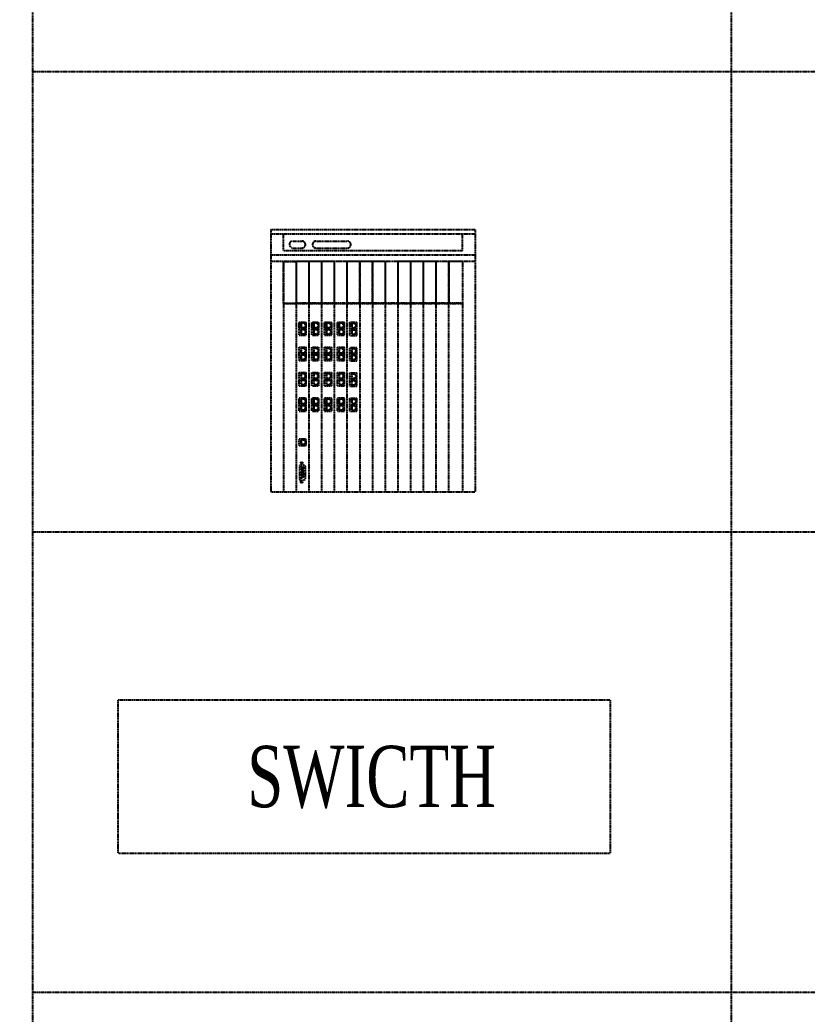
# Model space of a CAD drawing. Extents: x -5343388 to 7033982, y -486386 to 188356.
# Drawn here: x 551201 to 556330, y -271165 to -264685 of the extents above; entities that cross this region are included whole.
import ezdxf

# ---------------------------------------------------------------- set-up
doc = ezdxf.new("R2010")
doc.units = 0
doc.header["$MEASUREMENT"] = 0
doc.linetypes.add('DASHED2', pattern=[0.375, 0.25, -0.125])
doc.styles.add('NKB1', font='vntimeh.shx', dxfattribs={"width": 0.7, "height": 400})

msp = doc.modelspace()

# ---------------------------------------------------------------- linework, layer by layer
at = {"linetype": 'DASHED2'}
for p, q in [((551282.49107, -251886.87961), (551282.49107, -280021.61669)), ((555834.34161, -251886.87961), (555834.34161, -280021.61669)), ((551282.49107, -254886.87961), (551282.49107, -280021.61669)), ((555834.34161, -254886.87961), (555834.34161, -280021.61669)), ((551282.49107, -265021.61669), (574537.07658, -265021.61669)), ((551282.49107, -265021.61669), (574537.07658, -265021.61669)), ((552835.36814, -266050.96703), (554168.04864, -266050.96703)), ((552835.36814, -266050.96703), (552835.36814, -267761.65422)), ((554168.04864, -266050.96703), (554168.04864, -267761.65422)), ((552835.36814, -266078.55876), (554168.04864, -266078.55876)), ((552918.14332, -266188.92568), (552918.14332, -266078.55876)), ((552978.91755, -266127.00242), (553039.14839, -266127.00242)), ((553129.3441, -266127.00242), (553334.88494, -266127.00242)), ((554085.27345, -266188.92568), (554085.27345, -266078.55876)), ((552918.14332, -266188.92568), (554085.27345, -266188.92568)), ((552956.84417, -266149.07581), (552956.84417, -266149.88947)), ((552978.91755, -266171.96286), (553039.14839, -266171.96286)), ((553061.22178, -266149.07581), (553061.22178, -266149.88947)), ((553107.27072, -266149.07581), (553107.27072, -266149.88947)), ((553129.3441, -266171.96286), (553334.88494, -266171.96286)), ((553356.95832, -266149.07581), (553356.95832, -266149.88947)), ((552835.36814, -266216.5174), (554168.04864, -266216.5174)), ((552835.36814, -266257.905), (554168.04864, -266257.905)), ((552918.14332, -266257.905), (552918.14332, -267761.65422)), ((553000.91851, -266257.905), (553000.91851, -267761.65422)), ((553083.6937, -266257.905), (553083.6937, -267761.65422)), ((553166.46888, -266257.905), (553166.46888, -267761.65422)), ((553249.24407, -266257.905), (553249.24407, -267761.65422)), ((553332.01925, -266257.905), (553332.01925, -267761.65422)), ((553414.79444, -266257.905), (553414.79444, -267761.65422)), ((553497.56963, -266257.905), (553497.56963, -267761.65422)), ((553580.34481, -266257.905), (553580.34481, -267761.65422)), ((553663.12, -266257.905), (553663.12, -267761.65422)), ((553745.89519, -266257.905), (553745.89519, -267761.65422)), ((553828.67037, -266257.905), (553828.67037, -267761.65422)), ((553911.44556, -266257.905), (553911.44556, -267761.65422)), ((553994.22075, -266257.905), (553994.22075, -267761.65422)), ((554085.27345, -266257.905), (554085.27345, -267761.65422)), ((552918.14332, -266533.82229), (554085.27345, -266533.82229)), ((553021.04651, -266654.25451), (553066.8767, -266654.25451)), ((553021.04651, -266739.8042), (553021.04651, -266654.25451)), ((553021.04651, -266697.02936), (553066.8767, -266697.02936)), ((553033.30758, -266660.50131), (553054.75598, -266660.50131)), ((553033.30758, -266691.8947), (553033.30758, -266660.50131)), ((553054.75598, -266691.8947), (553033.30758, -266691.8947)), ((553033.30758, -266702.83159), (553054.75598, -266702.83159)), ((553033.30758, -266734.22498), (553033.30758, -266702.83159)), ((553054.75598, -266660.50131), (553054.75598, -266666.10831)), ((553059.05323, -266666.10831), (553054.75598, -266666.10831)), ((553059.05323, -266686.2877), (553054.75598, -266686.2877)), ((553054.75598, -266686.2877), (553054.75598, -266691.8947)), ((553054.75598, -266702.83159), (553054.75598, -266708.43859)), ((553059.05323, -266708.43859), (553054.75598, -266708.43859)), ((553059.05323, -266666.10831), (553059.05323, -266670.46835)), ((553059.05323, -266671.90055), (553059.05323, -266666.10831)), ((553062.89889, -266671.90055), (553059.05323, -266671.90055)), ((553059.05323, -266680.49546), (553059.05323, -266686.2877)), ((553062.89889, -266680.49546), (553059.05323, -266680.49546)), ((553059.05323, -266714.23083), (553059.05323, -266708.43859)), ((553059.05323, -266708.43859), (553059.05323, -266712.79863)), ((553062.89889, -266714.23083), (553059.05323, -266714.23083)), ((553062.89889, -266671.90055), (553062.89889, -266680.49546)), ((553062.89889, -266714.23083), (553062.89889, -266722.82574)), ((553066.8767, -266739.8042), (553066.8767, -266654.25451)), ((553103.82169, -266654.25451), (553149.65189, -266654.25451)), ((553103.82169, -266739.8042), (553103.82169, -266654.25451)), ((553103.82169, -266697.02936), (553149.65189, -266697.02936)), ((553116.08276, -266660.50131), (553137.53117, -266660.50131)), ((553116.08276, -266691.8947), (553116.08276, -266660.50131)), ((553137.53117, -266691.8947), (553116.08276, -266691.8947)), ((553116.08276, -266702.83159), (553137.53117, -266702.83159)), ((553116.08276, -266734.22498), (553116.08276, -266702.83159)), ((553137.53117, -266660.50131), (553137.53117, -266666.10831)), ((553141.82841, -266666.10831), (553137.53117, -266666.10831)), ((553137.53117, -266686.2877), (553137.53117, -266691.8947)), ((553141.82841, -266686.2877), (553137.53117, -266686.2877)), ((553137.53117, -266702.83159), (553137.53117, -266708.43859)), ((553141.82841, -266708.43859), (553137.53117, -266708.43859)), ((553141.82841, -266671.90055), (553141.82841, -266666.10831)), ((553141.82841, -266666.10831), (553141.82841, -266670.46835)), ((553145.67408, -266671.90055), (553141.82841, -266671.90055)), ((553145.67408, -266680.49546), (553141.82841, -266680.49546)), ((553141.82841, -266680.49546), (553141.82841, -266686.2877)), ((553141.82841, -266708.43859), (553141.82841, -266712.79863)), ((553141.82841, -266714.23083), (553141.82841, -266708.43859)), ((553145.67408, -266714.23083), (553141.82841, -266714.23083)), ((553145.67408, -266671.90055), (553145.67408, -266680.49546)), ((553145.67408, -266714.23083), (553145.67408, -266722.82574)), ((553149.65189, -266739.8042), (553149.65189, -266654.25451)), ((553186.59688, -266654.25451), (553232.42708, -266654.25451)), ((553186.59688, -266739.8042), (553186.59688, -266654.25451)), ((553186.59688, -266697.02936), (553232.42708, -266697.02936)), ((553198.85795, -266660.50131), (553220.30636, -266660.50131)), ((553198.85795, -266691.8947), (553198.85795, -266660.50131)), ((553220.30636, -266691.8947), (553198.85795, -266691.8947)), ((553198.85795, -266702.83159), (553220.30636, -266702.83159)), ((553198.85795, -266734.22498), (553198.85795, -266702.83159)), ((553220.30636, -266660.50131), (553220.30636, -266666.10831)), ((553224.6036, -266666.10831), (553220.30636, -266666.10831)), ((553220.30636, -266686.2877), (553220.30636, -266691.8947)), ((553224.6036, -266686.2877), (553220.30636, -266686.2877)), ((553220.30636, -266702.83159), (553220.30636, -266708.43859)), ((553224.6036, -266708.43859), (553220.30636, -266708.43859)), ((553224.6036, -266671.90055), (553224.6036, -266666.10831)), ((553224.6036, -266666.10831), (553224.6036, -266670.46835)), ((553228.44926, -266671.90055), (553224.6036, -266671.90055)), ((553228.44926, -266680.49546), (553224.6036, -266680.49546)), ((553224.6036, -266680.49546), (553224.6036, -266686.2877)), ((553224.6036, -266708.43859), (553224.6036, -266712.79863)), ((553224.6036, -266714.23083), (553224.6036, -266708.43859)), ((553228.44926, -266714.23083), (553224.6036, -266714.23083)), ((553228.44926, -266671.90055), (553228.44926, -266680.49546)), ((553228.44926, -266714.23083), (553228.44926, -266722.82574)), ((553232.42708, -266739.8042), (553232.42708, -266654.25451)), ((553269.37207, -266654.25451), (553315.20226, -266654.25451)), ((553269.37207, -266739.8042), (553269.37207, -266654.25451)), ((553269.37207, -266697.02936), (553315.20226, -266697.02936)), ((553281.63314, -266660.50131), (553303.08154, -266660.50131)), ((553281.63314, -266691.8947), (553281.63314, -266660.50131)), ((553303.08154, -266691.8947), (553281.63314, -266691.8947)), ((553281.63314, -266702.83159), (553303.08154, -266702.83159)), ((553281.63314, -266734.22498), (553281.63314, -266702.83159)), ((553303.08154, -266660.50131), (553303.08154, -266666.10831)), ((553307.37878, -266666.10831), (553303.08154, -266666.10831)), ((553303.08154, -266686.2877), (553303.08154, -266691.8947)), ((553307.37878, -266686.2877), (553303.08154, -266686.2877)), ((553303.08154, -266702.83159), (553303.08154, -266708.43859)), ((553307.37878, -266708.43859), (553303.08154, -266708.43859)), ((553307.37878, -266671.90055), (553307.37878, -266666.10831)), ((553307.37878, -266666.10831), (553307.37878, -266670.46835)), ((553311.22445, -266671.90055), (553307.37878, -266671.90055)), ((553311.22445, -266680.49546), (553307.37878, -266680.49546)), ((553307.37878, -266680.49546), (553307.37878, -266686.2877)), ((553307.37878, -266708.43859), (553307.37878, -266712.79863)), ((553307.37878, -266714.23083), (553307.37878, -266708.43859)), ((553311.22445, -266714.23083), (553307.37878, -266714.23083)), ((553311.22445, -266671.90055), (553311.22445, -266680.49546)), ((553311.22445, -266714.23083), (553311.22445, -266722.82574)), ((553315.20226, -266739.8042), (553315.20226, -266654.25451)), ((553350.49175, -266655.91001), (553396.32194, -266655.91001)), ((553350.49175, -266741.45971), (553350.49175, -266655.91001)), ((553350.49175, -266698.68486), (553396.32194, -266698.68486)), ((553362.75282, -266662.15681), (553384.20123, -266662.15681)), ((553362.75282, -266693.55021), (553362.75282, -266662.15681)), ((553384.20123, -266693.55021), (553362.75282, -266693.55021)), ((553362.75282, -266704.48709), (553384.20123, -266704.48709)), ((553362.75282, -266735.88049), (553362.75282, -266704.48709)), ((553384.20123, -266662.15681), (553384.20123, -266667.76382)), ((553388.49847, -266667.76382), (553384.20123, -266667.76382)), ((553388.49847, -266687.9432), (553384.20123, -266687.9432)), ((553384.20123, -266687.9432), (553384.20123, -266693.55021)), ((553384.20123, -266704.48709), (553384.20123, -266710.09409)), ((553388.49847, -266710.09409), (553384.20123, -266710.09409)), ((553388.49847, -266667.76382), (553388.49847, -266672.12386)), ((553388.49847, -266673.55605), (553388.49847, -266667.76382)), ((553392.34413, -266673.55605), (553388.49847, -266673.55605)), ((553388.49847, -266682.15097), (553388.49847, -266687.9432)), ((553392.34413, -266682.15097), (553388.49847, -266682.15097)), ((553388.49847, -266715.88633), (553388.49847, -266710.09409)), ((553388.49847, -266710.09409), (553388.49847, -266714.45413)), ((553392.34413, -266673.55605), (553392.34413, -266682.15097)), ((553396.32194, -266741.45971), (553396.32194, -266655.91001)), ((553021.04651, -266739.8042), (553066.8767, -266739.8042)), ((553054.75598, -266734.22498), (553033.30758, -266734.22498)), ((553059.05323, -266728.61798), (553054.75598, -266728.61798)), ((553054.75598, -266728.61798), (553054.75598, -266734.22498)), ((553059.05323, -266722.82574), (553059.05323, -266728.61798)), ((553062.89889, -266722.82574), (553059.05323, -266722.82574)), ((553103.82169, -266739.8042), (553149.65189, -266739.8042)), ((553137.53117, -266734.22498), (553116.08276, -266734.22498)), ((553137.53117, -266728.61798), (553137.53117, -266734.22498)), ((553141.82841, -266728.61798), (553137.53117, -266728.61798)), ((553145.67408, -266722.82574), (553141.82841, -266722.82574)), ((553141.82841, -266722.82574), (553141.82841, -266728.61798)), ((553186.59688, -266739.8042), (553232.42708, -266739.8042)), ((553220.30636, -266734.22498), (553198.85795, -266734.22498)), ((553220.30636, -266728.61798), (553220.30636, -266734.22498)), ((553224.6036, -266728.61798), (553220.30636, -266728.61798)), ((553228.44926, -266722.82574), (553224.6036, -266722.82574)), ((553224.6036, -266722.82574), (553224.6036, -266728.61798)), ((553269.37207, -266739.8042), (553315.20226, -266739.8042)), ((553303.08154, -266734.22498), (553281.63314, -266734.22498)), ((553303.08154, -266728.61798), (553303.08154, -266734.22498)), ((553307.37878, -266728.61798), (553303.08154, -266728.61798)), ((553311.22445, -266722.82574), (553307.37878, -266722.82574)), ((553307.37878, -266722.82574), (553307.37878, -266728.61798)), ((553350.49175, -266741.45971), (553396.32194, -266741.45971)), ((553384.20123, -266735.88049), (553362.75282, -266735.88049)), ((553384.20123, -266730.27348), (553384.20123, -266735.88049)), ((553388.49847, -266730.27348), (553384.20123, -266730.27348)), ((553392.34413, -266715.88633), (553388.49847, -266715.88633)), ((553388.49847, -266724.48125), (553388.49847, -266730.27348)), ((553392.34413, -266724.48125), (553388.49847, -266724.48125)), ((553392.34413, -266715.88633), (553392.34413, -266724.48125)), ((553021.04651, -266819.11708), (553066.8767, -266819.11708)), ((553021.04651, -266904.66678), (553021.04651, -266819.11708)), ((553033.30758, -266825.36388), (553054.75598, -266825.36388)), ((553033.30758, -266856.75728), (553033.30758, -266825.36388)), ((553054.75598, -266825.36388), (553054.75598, -266830.97089)), ((553059.05323, -266830.97089), (553054.75598, -266830.97089)), ((553059.05323, -266836.76312), (553059.05323, -266830.97089)), ((553059.05323, -266830.97089), (553059.05323, -266835.33093)), ((553062.89889, -266836.76312), (553059.05323, -266836.76312)), ((553062.89889, -266836.76312), (553062.89889, -266845.35804)), ((553066.8767, -266904.66678), (553066.8767, -266819.11708)), ((553103.82169, -266819.11708), (553149.65189, -266819.11708)), ((553103.82169, -266904.66678), (553103.82169, -266819.11708)), ((553116.08276, -266825.36388), (553137.53117, -266825.36388)), ((553116.08276, -266856.75728), (553116.08276, -266825.36388)), ((553137.53117, -266825.36388), (553137.53117, -266830.97089)), ((553141.82841, -266830.97089), (553137.53117, -266830.97089)), ((553141.82841, -266836.76312), (553141.82841, -266830.97089)), ((553141.82841, -266830.97089), (553141.82841, -266835.33093)), ((553145.67408, -266836.76312), (553141.82841, -266836.76312)), ((553145.67408, -266836.76312), (553145.67408, -266845.35804)), ((553149.65189, -266904.66678), (553149.65189, -266819.11708)), ((553186.59688, -266819.11708), (553232.42708, -266819.11708)), ((553186.59688, -266904.66678), (553186.59688, -266819.11708)), ((553198.85795, -266825.36388), (553220.30636, -266825.36388)), ((553198.85795, -266856.75728), (553198.85795, -266825.36388)), ((553220.30636, -266825.36388), (553220.30636, -266830.97089)), ((553224.6036, -266830.97089), (553220.30636, -266830.97089)), ((553224.6036, -266836.76312), (553224.6036, -266830.97089)), ((553224.6036, -266830.97089), (553224.6036, -266835.33093)), ((553228.44926, -266836.76312), (553224.6036, -266836.76312)), ((553228.44926, -266836.76312), (553228.44926, -266845.35804)), ((553232.42708, -266904.66678), (553232.42708, -266819.11708)), ((553269.37207, -266819.11708), (553315.20226, -266819.11708)), ((553269.37207, -266904.66678), (553269.37207, -266819.11708)), ((553281.63314, -266825.36388), (553303.08154, -266825.36388)), ((553281.63314, -266856.75728), (553281.63314, -266825.36388)), ((553303.08154, -266825.36388), (553303.08154, -266830.97089)), ((553307.37878, -266830.97089), (553303.08154, -266830.97089)), ((553307.37878, -266836.76312), (553307.37878, -266830.97089)), ((553307.37878, -266830.97089), (553307.37878, -266835.33093)), ((553311.22445, -266836.76312), (553307.37878, -266836.76312)), ((553311.22445, -266836.76312), (553311.22445, -266845.35804)), ((553315.20226, -266904.66678), (553315.20226, -266819.11708)), ((553350.49175, -266820.77259), (553396.32194, -266820.77259)), ((553350.49175, -266906.32228), (553350.49175, -266820.77259)), ((553362.75282, -266827.01939), (553384.20123, -266827.01939)), ((553362.75282, -266858.41278), (553362.75282, -266827.01939)), ((553384.20123, -266827.01939), (553384.20123, -266832.62639)), ((553388.49847, -266832.62639), (553384.20123, -266832.62639)), ((553388.49847, -266832.62639), (553388.49847, -266836.98643)), ((553388.49847, -266838.41863), (553388.49847, -266832.62639)), ((553392.34413, -266838.41863), (553388.49847, -266838.41863)), ((553392.34413, -266838.41863), (553392.34413, -266847.01354)), ((553396.32194, -266906.32228), (553396.32194, -266820.77259)), ((553021.04651, -266861.89193), (553066.8767, -266861.89193)), ((553021.04651, -266904.66678), (553066.8767, -266904.66678)), ((553054.75598, -266856.75728), (553033.30758, -266856.75728)), ((553033.30758, -266867.69416), (553054.75598, -266867.69416)), ((553033.30758, -266899.08756), (553033.30758, -266867.69416)), ((553054.75598, -266899.08756), (553033.30758, -266899.08756)), ((553054.75598, -266851.15027), (553054.75598, -266856.75728)), ((553059.05323, -266851.15027), (553054.75598, -266851.15027)), ((553054.75598, -266867.69416), (553054.75598, -266873.30116)), ((553059.05323, -266873.30116), (553054.75598, -266873.30116)), ((553054.75598, -266893.48055), (553054.75598, -266899.08756)), ((553059.05323, -266893.48055), (553054.75598, -266893.48055)), ((553062.89889, -266845.35804), (553059.05323, -266845.35804)), ((553059.05323, -266845.35804), (553059.05323, -266851.15027)), ((553059.05323, -266873.30116), (553059.05323, -266877.6612)), ((553059.05323, -266879.0934), (553059.05323, -266873.30116)), ((553062.89889, -266879.0934), (553059.05323, -266879.0934)), ((553062.89889, -266887.68832), (553059.05323, -266887.68832)), ((553059.05323, -266887.68832), (553059.05323, -266893.48055)), ((553062.89889, -266879.0934), (553062.89889, -266887.68832)), ((553103.82169, -266861.89193), (553149.65189, -266861.89193)), ((553103.82169, -266904.66678), (553149.65189, -266904.66678)), ((553137.53117, -266856.75728), (553116.08276, -266856.75728)), ((553116.08276, -266867.69416), (553137.53117, -266867.69416)), ((553116.08276, -266899.08756), (553116.08276, -266867.69416)), ((553137.53117, -266899.08756), (553116.08276, -266899.08756)), ((553137.53117, -266851.15027), (553137.53117, -266856.75728)), ((553141.82841, -266851.15027), (553137.53117, -266851.15027)), ((553137.53117, -266867.69416), (553137.53117, -266873.30116)), ((553141.82841, -266873.30116), (553137.53117, -266873.30116)), ((553137.53117, -266893.48055), (553137.53117, -266899.08756)), ((553141.82841, -266893.48055), (553137.53117, -266893.48055)), ((553145.67408, -266845.35804), (553141.82841, -266845.35804)), ((553141.82841, -266845.35804), (553141.82841, -266851.15027)), ((553141.82841, -266873.30116), (553141.82841, -266877.6612)), ((553141.82841, -266879.0934), (553141.82841, -266873.30116)), ((553145.67408, -266879.0934), (553141.82841, -266879.0934)), ((553145.67408, -266887.68832), (553141.82841, -266887.68832)), ((553141.82841, -266887.68832), (553141.82841, -266893.48055)), ((553145.67408, -266879.0934), (553145.67408, -266887.68832)), ((553186.59688, -266861.89193), (553232.42708, -266861.89193)), ((553186.59688, -266904.66678), (553232.42708, -266904.66678)), ((553220.30636, -266856.75728), (553198.85795, -266856.75728)), ((553198.85795, -266867.69416), (553220.30636, -266867.69416)), ((553198.85795, -266899.08756), (553198.85795, -266867.69416)), ((553220.30636, -266899.08756), (553198.85795, -266899.08756)), ((553220.30636, -266851.15027), (553220.30636, -266856.75728)), ((553224.6036, -266851.15027), (553220.30636, -266851.15027)), ((553220.30636, -266867.69416), (553220.30636, -266873.30116)), ((553224.6036, -266873.30116), (553220.30636, -266873.30116)), ((553220.30636, -266893.48055), (553220.30636, -266899.08756)), ((553224.6036, -266893.48055), (553220.30636, -266893.48055)), ((553228.44926, -266845.35804), (553224.6036, -266845.35804)), ((553224.6036, -266845.35804), (553224.6036, -266851.15027)), ((553224.6036, -266873.30116), (553224.6036, -266877.6612)), ((553224.6036, -266879.0934), (553224.6036, -266873.30116)), ((553228.44926, -266879.0934), (553224.6036, -266879.0934)), ((553228.44926, -266887.68832), (553224.6036, -266887.68832)), ((553224.6036, -266887.68832), (553224.6036, -266893.48055)), ((553228.44926, -266879.0934), (553228.44926, -266887.68832)), ((553269.37207, -266861.89193), (553315.20226, -266861.89193)), ((553269.37207, -266904.66678), (553315.20226, -266904.66678)), ((553303.08154, -266856.75728), (553281.63314, -266856.75728)), ((553281.63314, -266867.69416), (553303.08154, -266867.69416)), ((553281.63314, -266899.08756), (553281.63314, -266867.69416)), ((553303.08154, -266899.08756), (553281.63314, -266899.08756)), ((553303.08154, -266851.15027), (553303.08154, -266856.75728)), ((553307.37878, -266851.15027), (553303.08154, -266851.15027)), ((553303.08154, -266867.69416), (553303.08154, -266873.30116)), ((553307.37878, -266873.30116), (553303.08154, -266873.30116)), ((553303.08154, -266893.48055), (553303.08154, -266899.08756)), ((553307.37878, -266893.48055), (553303.08154, -266893.48055)), ((553311.22445, -266845.35804), (553307.37878, -266845.35804)), ((553307.37878, -266845.35804), (553307.37878, -266851.15027)), ((553307.37878, -266873.30116), (553307.37878, -266877.6612)), ((553307.37878, -266879.0934), (553307.37878, -266873.30116)), ((553311.22445, -266879.0934), (553307.37878, -266879.0934)), ((553311.22445, -266887.68832), (553307.37878, -266887.68832)), ((553307.37878, -266887.68832), (553307.37878, -266893.48055)), ((553311.22445, -266879.0934), (553311.22445, -266887.68832)), ((553350.49175, -266863.54743), (553396.32194, -266863.54743)), ((553350.49175, -266906.32228), (553396.32194, -266906.32228)), ((553384.20123, -266858.41278), (553362.75282, -266858.41278)), ((553362.75282, -266869.34967), (553384.20123, -266869.34967)), ((553362.75282, -266900.74306), (553362.75282, -266869.34967)), ((553384.20123, -266900.74306), (553362.75282, -266900.74306)), ((553388.49847, -266852.80578), (553384.20123, -266852.80578)), ((553384.20123, -266852.80578), (553384.20123, -266858.41278)), ((553384.20123, -266869.34967), (553384.20123, -266874.95667)), ((553388.49847, -266874.95667), (553384.20123, -266874.95667)), ((553388.49847, -266895.13606), (553384.20123, -266895.13606)), ((553384.20123, -266895.13606), (553384.20123, -266900.74306)), ((553388.49847, -266847.01354), (553388.49847, -266852.80578)), ((553392.34413, -266847.01354), (553388.49847, -266847.01354)), ((553388.49847, -266880.7489), (553388.49847, -266874.95667)), ((553388.49847, -266874.95667), (553388.49847, -266879.31671)), ((553392.34413, -266880.7489), (553388.49847, -266880.7489)), ((553392.34413, -266889.34382), (553388.49847, -266889.34382)), ((553388.49847, -266889.34382), (553388.49847, -266895.13606)), ((553392.34413, -266880.7489), (553392.34413, -266889.34382)), ((553021.04651, -266983.97966), (553066.8767, -266983.97966)), ((553021.04651, -267069.52935), (553021.04651, -266983.97966)), ((553021.04651, -267026.7545), (553066.8767, -267026.7545)), ((553033.30758, -266990.22646), (553054.75598, -266990.22646)), ((553033.30758, -267021.61985), (553033.30758, -266990.22646)), ((553054.75598, -267021.61985), (553033.30758, -267021.61985)), ((553033.30758, -267032.55674), (553054.75598, -267032.55674)), ((553033.30758, -267063.95013), (553033.30758, -267032.55674)), ((553054.75598, -266990.22646), (553054.75598, -266995.83346)), ((553059.05323, -266995.83346), (553054.75598, -266995.83346)), ((553059.05323, -267016.01285), (553054.75598, -267016.01285)), ((553054.75598, -267016.01285), (553054.75598, -267021.61985)), ((553054.75598, -267032.55674), (553054.75598, -267038.16374)), ((553059.05323, -267038.16374), (553054.75598, -267038.16374)), ((553059.05323, -266995.83346), (553059.05323, -267000.1935)), ((553059.05323, -267001.6257), (553059.05323, -266995.83346)), ((553062.89889, -267001.6257), (553059.05323, -267001.6257)), ((553059.05323, -267010.22061), (553059.05323, -267016.01285)), ((553062.89889, -267010.22061), (553059.05323, -267010.22061)), ((553059.05323, -267043.95597), (553059.05323, -267038.16374)), ((553059.05323, -267038.16374), (553059.05323, -267042.52378)), ((553062.89889, -267001.6257), (553062.89889, -267010.22061)), ((553066.8767, -267069.52935), (553066.8767, -266983.97966)), ((553103.82169, -266983.97966), (553149.65189, -266983.97966)), ((553103.82169, -267069.52935), (553103.82169, -266983.97966)), ((553103.82169, -267026.7545), (553149.65189, -267026.7545)), ((553116.08276, -266990.22646), (553137.53117, -266990.22646)), ((553116.08276, -267021.61985), (553116.08276, -266990.22646)), ((553137.53117, -267021.61985), (553116.08276, -267021.61985)), ((553116.08276, -267032.55674), (553137.53117, -267032.55674)), ((553116.08276, -267063.95013), (553116.08276, -267032.55674)), ((553137.53117, -266990.22646), (553137.53117, -266995.83346)), ((553141.82841, -266995.83346), (553137.53117, -266995.83346)), ((553141.82841, -267016.01285), (553137.53117, -267016.01285)), ((553137.53117, -267016.01285), (553137.53117, -267021.61985)), ((553137.53117, -267032.55674), (553137.53117, -267038.16374)), ((553141.82841, -267038.16374), (553137.53117, -267038.16374)), ((553141.82841, -267001.6257), (553141.82841, -266995.83346)), ((553141.82841, -266995.83346), (553141.82841, -267000.1935)), ((553145.67408, -267001.6257), (553141.82841, -267001.6257)), ((553145.67408, -267010.22061), (553141.82841, -267010.22061)), ((553141.82841, -267010.22061), (553141.82841, -267016.01285)), ((553141.82841, -267038.16374), (553141.82841, -267042.52378)), ((553141.82841, -267043.95597), (553141.82841, -267038.16374)), ((553145.67408, -267001.6257), (553145.67408, -267010.22061)), ((553149.65189, -267069.52935), (553149.65189, -266983.97966)), ((553186.59688, -266983.97966), (553232.42708, -266983.97966)), ((553186.59688, -267069.52935), (553186.59688, -266983.97966)), ((553186.59688, -267026.7545), (553232.42708, -267026.7545)), ((553198.85795, -266990.22646), (553220.30636, -266990.22646)), ((553198.85795, -267021.61985), (553198.85795, -266990.22646)), ((553220.30636, -267021.61985), (553198.85795, -267021.61985)), ((553198.85795, -267032.55674), (553220.30636, -267032.55674)), ((553198.85795, -267063.95013), (553198.85795, -267032.55674)), ((553220.30636, -266990.22646), (553220.30636, -266995.83346)), ((553224.6036, -266995.83346), (553220.30636, -266995.83346)), ((553224.6036, -267016.01285), (553220.30636, -267016.01285)), ((553220.30636, -267016.01285), (553220.30636, -267021.61985)), ((553220.30636, -267032.55674), (553220.30636, -267038.16374)), ((553224.6036, -267038.16374), (553220.30636, -267038.16374)), ((553224.6036, -267001.6257), (553224.6036, -266995.83346)), ((553224.6036, -266995.83346), (553224.6036, -267000.1935)), ((553228.44926, -267001.6257), (553224.6036, -267001.6257)), ((553228.44926, -267010.22061), (553224.6036, -267010.22061)), ((553224.6036, -267010.22061), (553224.6036, -267016.01285)), ((553224.6036, -267038.16374), (553224.6036, -267042.52378)), ((553224.6036, -267043.95597), (553224.6036, -267038.16374)), ((553228.44926, -267001.6257), (553228.44926, -267010.22061)), ((553232.42708, -267069.52935), (553232.42708, -266983.97966)), ((553269.37207, -266983.97966), (553315.20226, -266983.97966)), ((553269.37207, -267069.52935), (553269.37207, -266983.97966)), ((553269.37207, -267026.7545), (553315.20226, -267026.7545)), ((553281.63314, -266990.22646), (553303.08154, -266990.22646)), ((553281.63314, -267021.61985), (553281.63314, -266990.22646)), ((553303.08154, -267021.61985), (553281.63314, -267021.61985)), ((553281.63314, -267032.55674), (553303.08154, -267032.55674)), ((553281.63314, -267063.95013), (553281.63314, -267032.55674)), ((553303.08154, -266990.22646), (553303.08154, -266995.83346)), ((553307.37878, -266995.83346), (553303.08154, -266995.83346)), ((553307.37878, -267016.01285), (553303.08154, -267016.01285)), ((553303.08154, -267016.01285), (553303.08154, -267021.61985)), ((553303.08154, -267032.55674), (553303.08154, -267038.16374)), ((553307.37878, -267038.16374), (553303.08154, -267038.16374)), ((553307.37878, -267001.6257), (553307.37878, -266995.83346)), ((553307.37878, -266995.83346), (553307.37878, -267000.1935)), ((553311.22445, -267001.6257), (553307.37878, -267001.6257)), ((553311.22445, -267010.22061), (553307.37878, -267010.22061)), ((553307.37878, -267010.22061), (553307.37878, -267016.01285)), ((553307.37878, -267038.16374), (553307.37878, -267042.52378)), ((553307.37878, -267043.95597), (553307.37878, -267038.16374)), ((553311.22445, -267001.6257), (553311.22445, -267010.22061)), ((553315.20226, -267069.52935), (553315.20226, -266983.97966)), ((553350.49175, -266985.63516), (553396.32194, -266985.63516)), ((553350.49175, -267071.18486), (553350.49175, -266985.63516)), ((553350.49175, -267028.41001), (553396.32194, -267028.41001)), ((553362.75282, -266991.88196), (553384.20123, -266991.88196)), ((553362.75282, -267023.27535), (553362.75282, -266991.88196)), ((553384.20123, -267023.27535), (553362.75282, -267023.27535)), ((553362.75282, -267034.21224), (553384.20123, -267034.21224)), ((553362.75282, -267065.60563), (553362.75282, -267034.21224)), ((553384.20123, -266991.88196), (553384.20123, -266997.48896)), ((553388.49847, -266997.48896), (553384.20123, -266997.48896)), ((553384.20123, -267017.66835), (553384.20123, -267023.27535)), ((553388.49847, -267017.66835), (553384.20123, -267017.66835)), ((553384.20123, -267034.21224), (553384.20123, -267039.81924)), ((553388.49847, -267003.2812), (553388.49847, -266997.48896)), ((553388.49847, -266997.48896), (553388.49847, -267001.849)), ((553392.34413, -267003.2812), (553388.49847, -267003.2812)), ((553392.34413, -267011.87611), (553388.49847, -267011.87611)), ((553388.49847, -267011.87611), (553388.49847, -267017.66835)), ((553392.34413, -267003.2812), (553392.34413, -267011.87611)), ((553396.32194, -267071.18486), (553396.32194, -266985.63516)), ((553021.04651, -267069.52935), (553066.8767, -267069.52935)), ((553054.75598, -267063.95013), (553033.30758, -267063.95013)), ((553059.05323, -267058.34313), (553054.75598, -267058.34313)), ((553054.75598, -267058.34313), (553054.75598, -267063.95013)), ((553062.89889, -267043.95597), (553059.05323, -267043.95597)), ((553059.05323, -267052.55089), (553059.05323, -267058.34313)), ((553062.89889, -267052.55089), (553059.05323, -267052.55089)), ((553062.89889, -267043.95597), (553062.89889, -267052.55089)), ((553103.82169, -267069.52935), (553149.65189, -267069.52935)), ((553137.53117, -267063.95013), (553116.08276, -267063.95013)), ((553141.82841, -267058.34313), (553137.53117, -267058.34313)), ((553137.53117, -267058.34313), (553137.53117, -267063.95013)), ((553145.67408, -267043.95597), (553141.82841, -267043.95597)), ((553145.67408, -267052.55089), (553141.82841, -267052.55089)), ((553141.82841, -267052.55089), (553141.82841, -267058.34313)), ((553145.67408, -267043.95597), (553145.67408, -267052.55089)), ((553186.59688, -267069.52935), (553232.42708, -267069.52935)), ((553220.30636, -267063.95013), (553198.85795, -267063.95013)), ((553224.6036, -267058.34313), (553220.30636, -267058.34313)), ((553220.30636, -267058.34313), (553220.30636, -267063.95013)), ((553228.44926, -267043.95597), (553224.6036, -267043.95597)), ((553228.44926, -267052.55089), (553224.6036, -267052.55089)), ((553224.6036, -267052.55089), (553224.6036, -267058.34313)), ((553228.44926, -267043.95597), (553228.44926, -267052.55089)), ((553269.37207, -267069.52935), (553315.20226, -267069.52935)), ((553303.08154, -267063.95013), (553281.63314, -267063.95013)), ((553307.37878, -267058.34313), (553303.08154, -267058.34313)), ((553303.08154, -267058.34313), (553303.08154, -267063.95013)), ((553311.22445, -267043.95597), (553307.37878, -267043.95597)), ((553311.22445, -267052.55089), (553307.37878, -267052.55089)), ((553307.37878, -267052.55089), (553307.37878, -267058.34313)), ((553311.22445, -267043.95597), (553311.22445, -267052.55089)), ((553350.49175, -267071.18486), (553396.32194, -267071.18486)), ((553384.20123, -267065.60563), (553362.75282, -267065.60563)), ((553388.49847, -267039.81924), (553384.20123, -267039.81924)), ((553384.20123, -267059.99863), (553384.20123, -267065.60563)), ((553388.49847, -267059.99863), (553384.20123, -267059.99863)), ((553388.49847, -267039.81924), (553388.49847, -267044.17928)), ((553388.49847, -267045.61148), (553388.49847, -267039.81924)), ((553392.34413, -267045.61148), (553388.49847, -267045.61148)), ((553392.34413, -267054.20639), (553388.49847, -267054.20639)), ((553388.49847, -267054.20639), (553388.49847, -267059.99863)), ((553392.34413, -267045.61148), (553392.34413, -267054.20639)), ((553021.04651, -267234.39193), (553021.04651, -267148.84223)), ((553021.04651, -267148.84223), (553066.8767, -267148.84223)), ((553033.30758, -267186.48242), (553033.30758, -267155.08903)), ((553033.30758, -267155.08903), (553054.75598, -267155.08903)), ((553054.75598, -267155.08903), (553054.75598, -267160.69603)), ((553059.05323, -267160.69603), (553054.75598, -267160.69603)), ((553059.05323, -267160.69603), (553059.05323, -267165.05607)), ((553059.05323, -267166.48827), (553059.05323, -267160.69603)), ((553062.89889, -267166.48827), (553059.05323, -267166.48827)), ((553062.89889, -267166.48827), (553062.89889, -267175.08318)), ((553066.8767, -267234.39193), (553066.8767, -267148.84223)), ((553103.82169, -267234.39193), (553103.82169, -267148.84223)), ((553103.82169, -267148.84223), (553149.65189, -267148.84223)), ((553116.08276, -267186.48242), (553116.08276, -267155.08903)), ((553116.08276, -267155.08903), (553137.53117, -267155.08903)), ((553137.53117, -267155.08903), (553137.53117, -267160.69603)), ((553141.82841, -267160.69603), (553137.53117, -267160.69603)), ((553141.82841, -267160.69603), (553141.82841, -267165.05607)), ((553141.82841, -267166.48827), (553141.82841, -267160.69603)), ((553145.67408, -267166.48827), (553141.82841, -267166.48827)), ((553145.67408, -267166.48827), (553145.67408, -267175.08318)), ((553149.65189, -267234.39193), (553149.65189, -267148.84223)), ((553186.59688, -267234.39193), (553186.59688, -267148.84223)), ((553186.59688, -267148.84223), (553232.42708, -267148.84223)), ((553198.85795, -267186.48242), (553198.85795, -267155.08903)), ((553198.85795, -267155.08903), (553220.30636, -267155.08903)), ((553220.30636, -267155.08903), (553220.30636, -267160.69603)), ((553224.6036, -267160.69603), (553220.30636, -267160.69603)), ((553224.6036, -267160.69603), (553224.6036, -267165.05607)), ((553224.6036, -267166.48827), (553224.6036, -267160.69603)), ((553228.44926, -267166.48827), (553224.6036, -267166.48827)), ((553228.44926, -267166.48827), (553228.44926, -267175.08318)), ((553232.42708, -267234.39193), (553232.42708, -267148.84223)), ((553269.37207, -267234.39193), (553269.37207, -267148.84223)), ((553269.37207, -267148.84223), (553315.20226, -267148.84223)), ((553281.63314, -267186.48242), (553281.63314, -267155.08903)), ((553281.63314, -267155.08903), (553303.08154, -267155.08903)), ((553303.08154, -267155.08903), (553303.08154, -267160.69603)), ((553307.37878, -267160.69603), (553303.08154, -267160.69603)), ((553307.37878, -267160.69603), (553307.37878, -267165.05607)), ((553307.37878, -267166.48827), (553307.37878, -267160.69603)), ((553311.22445, -267166.48827), (553307.37878, -267166.48827)), ((553311.22445, -267166.48827), (553311.22445, -267175.08318)), ((553315.20226, -267234.39193), (553315.20226, -267148.84223)), ((553350.49175, -267236.04743), (553350.49175, -267150.49773)), ((553350.49175, -267150.49773), (553396.32194, -267150.49773)), ((553362.75282, -267188.13793), (553362.75282, -267156.74453)), ((553362.75282, -267156.74453), (553384.20123, -267156.74453)), ((553384.20123, -267156.74453), (553384.20123, -267162.35154)), ((553388.49847, -267162.35154), (553384.20123, -267162.35154)), ((553388.49847, -267168.14377), (553388.49847, -267162.35154)), ((553388.49847, -267162.35154), (553388.49847, -267166.71158)), ((553392.34413, -267168.14377), (553388.49847, -267168.14377)), ((553392.34413, -267168.14377), (553392.34413, -267176.73869)), ((553396.32194, -267236.04743), (553396.32194, -267150.49773)), ((553021.04651, -267191.61708), (553066.8767, -267191.61708)), ((553054.75598, -267186.48242), (553033.30758, -267186.48242)), ((553033.30758, -267228.8127), (553033.30758, -267197.41931)), ((553033.30758, -267197.41931), (553054.75598, -267197.41931)), ((553054.75598, -267228.8127), (553033.30758, -267228.8127)), ((553059.05323, -267180.87542), (553054.75598, -267180.87542)), ((553054.75598, -267180.87542), (553054.75598, -267186.48242)), ((553054.75598, -267197.41931), (553054.75598, -267203.02631)), ((553059.05323, -267203.02631), (553054.75598, -267203.02631)), ((553059.05323, -267223.2057), (553054.75598, -267223.2057)), ((553054.75598, -267223.2057), (553054.75598, -267228.8127)), ((553059.05323, -267175.08318), (553059.05323, -267180.87542)), ((553062.89889, -267175.08318), (553059.05323, -267175.08318)), ((553059.05323, -267208.81855), (553059.05323, -267203.02631)), ((553059.05323, -267203.02631), (553059.05323, -267207.38635)), ((553062.89889, -267208.81855), (553059.05323, -267208.81855)), ((553059.05323, -267217.41346), (553059.05323, -267223.2057)), ((553062.89889, -267217.41346), (553059.05323, -267217.41346)), ((553062.89889, -267208.81855), (553062.89889, -267217.41346)), ((553103.82169, -267191.61708), (553149.65189, -267191.61708)), ((553137.53117, -267186.48242), (553116.08276, -267186.48242)), ((553116.08276, -267228.8127), (553116.08276, -267197.41931)), ((553116.08276, -267197.41931), (553137.53117, -267197.41931)), ((553137.53117, -267228.8127), (553116.08276, -267228.8127)), ((553141.82841, -267180.87542), (553137.53117, -267180.87542)), ((553137.53117, -267180.87542), (553137.53117, -267186.48242)), ((553137.53117, -267197.41931), (553137.53117, -267203.02631)), ((553141.82841, -267203.02631), (553137.53117, -267203.02631)), ((553141.82841, -267223.2057), (553137.53117, -267223.2057)), ((553137.53117, -267223.2057), (553137.53117, -267228.8127)), ((553141.82841, -267175.08318), (553141.82841, -267180.87542)), ((553145.67408, -267175.08318), (553141.82841, -267175.08318)), ((553141.82841, -267208.81855), (553141.82841, -267203.02631)), ((553141.82841, -267203.02631), (553141.82841, -267207.38635)), ((553145.67408, -267208.81855), (553141.82841, -267208.81855)), ((553141.82841, -267217.41346), (553141.82841, -267223.2057)), ((553145.67408, -267217.41346), (553141.82841, -267217.41346)), ((553145.67408, -267208.81855), (553145.67408, -267217.41346)), ((553186.59688, -267191.61708), (553232.42708, -267191.61708)), ((553220.30636, -267186.48242), (553198.85795, -267186.48242)), ((553198.85795, -267228.8127), (553198.85795, -267197.41931)), ((553198.85795, -267197.41931), (553220.30636, -267197.41931)), ((553220.30636, -267228.8127), (553198.85795, -267228.8127)), ((553224.6036, -267180.87542), (553220.30636, -267180.87542)), ((553220.30636, -267180.87542), (553220.30636, -267186.48242)), ((553220.30636, -267197.41931), (553220.30636, -267203.02631)), ((553224.6036, -267203.02631), (553220.30636, -267203.02631)), ((553224.6036, -267223.2057), (553220.30636, -267223.2057)), ((553220.30636, -267223.2057), (553220.30636, -267228.8127)), ((553224.6036, -267175.08318), (553224.6036, -267180.87542)), ((553228.44926, -267175.08318), (553224.6036, -267175.08318)), ((553224.6036, -267208.81855), (553224.6036, -267203.02631)), ((553224.6036, -267203.02631), (553224.6036, -267207.38635)), ((553228.44926, -267208.81855), (553224.6036, -267208.81855)), ((553224.6036, -267217.41346), (553224.6036, -267223.2057)), ((553228.44926, -267217.41346), (553224.6036, -267217.41346)), ((553228.44926, -267208.81855), (553228.44926, -267217.41346)), ((553269.37207, -267191.61708), (553315.20226, -267191.61708)), ((553303.08154, -267186.48242), (553281.63314, -267186.48242)), ((553281.63314, -267228.8127), (553281.63314, -267197.41931)), ((553281.63314, -267197.41931), (553303.08154, -267197.41931)), ((553303.08154, -267228.8127), (553281.63314, -267228.8127)), ((553307.37878, -267180.87542), (553303.08154, -267180.87542)), ((553303.08154, -267180.87542), (553303.08154, -267186.48242)), ((553303.08154, -267197.41931), (553303.08154, -267203.02631)), ((553307.37878, -267203.02631), (553303.08154, -267203.02631)), ((553307.37878, -267223.2057), (553303.08154, -267223.2057)), ((553303.08154, -267223.2057), (553303.08154, -267228.8127)), ((553307.37878, -267175.08318), (553307.37878, -267180.87542)), ((553311.22445, -267175.08318), (553307.37878, -267175.08318)), ((553307.37878, -267208.81855), (553307.37878, -267203.02631)), ((553307.37878, -267203.02631), (553307.37878, -267207.38635)), ((553311.22445, -267208.81855), (553307.37878, -267208.81855)), ((553307.37878, -267217.41346), (553307.37878, -267223.2057)), ((553311.22445, -267217.41346), (553307.37878, -267217.41346)), ((553311.22445, -267208.81855), (553311.22445, -267217.41346)), ((553350.49175, -267193.27258), (553396.32194, -267193.27258)), ((553384.20123, -267188.13793), (553362.75282, -267188.13793)), ((553362.75282, -267199.07481), (553384.20123, -267199.07481)), ((553362.75282, -267230.46821), (553362.75282, -267199.07481)), ((553384.20123, -267230.46821), (553362.75282, -267230.46821)), ((553384.20123, -267182.53092), (553384.20123, -267188.13793)), ((553388.49847, -267182.53092), (553384.20123, -267182.53092)), ((553384.20123, -267199.07481), (553384.20123, -267204.68182)), ((553388.49847, -267204.68182), (553384.20123, -267204.68182)), ((553384.20123, -267224.8612), (553384.20123, -267230.46821)), ((553388.49847, -267224.8612), (553384.20123, -267224.8612)), ((553392.34413, -267176.73869), (553388.49847, -267176.73869)), ((553388.49847, -267176.73869), (553388.49847, -267182.53092)), ((553388.49847, -267204.68182), (553388.49847, -267209.04186)), ((553388.49847, -267210.47405), (553388.49847, -267204.68182)), ((553392.34413, -267210.47405), (553388.49847, -267210.47405)), ((553392.34413, -267219.06897), (553388.49847, -267219.06897)), ((553388.49847, -267219.06897), (553388.49847, -267224.8612)), ((553392.34413, -267210.47405), (553392.34413, -267219.06897)), ((553021.04651, -267234.39193), (553066.8767, -267234.39193)), ((553103.82169, -267234.39193), (553149.65189, -267234.39193)), ((553186.59688, -267234.39193), (553232.42708, -267234.39193)), ((553269.37207, -267234.39193), (553315.20226, -267234.39193)), ((553350.49175, -267236.04743), (553396.32194, -267236.04743)), ((553021.04651, -267415.30256), (553066.8767, -267415.30256)), ((553021.04651, -267458.07741), (553021.04651, -267415.30256)), ((553033.30758, -267452.94276), (553033.30758, -267421.54937)), ((553033.30758, -267421.54937), (553054.75598, -267421.54937)), ((553054.75598, -267421.54937), (553054.75598, -267427.15637)), ((553059.05323, -267427.15637), (553054.75598, -267427.15637)), ((553059.05323, -267427.15637), (553059.05323, -267431.51641)), ((553059.05323, -267432.94861), (553059.05323, -267427.15637)), ((553066.8767, -267458.07741), (553066.8767, -267415.30256)), ((553021.04651, -267458.07741), (553066.8767, -267458.07741)), ((553054.75598, -267452.94276), (553033.30758, -267452.94276)), ((553059.05323, -267447.33576), (553054.75598, -267447.33576)), ((553054.75598, -267447.33576), (553054.75598, -267452.94276)), ((553062.89889, -267432.94861), (553059.05323, -267432.94861)), ((553059.05323, -267441.54352), (553059.05323, -267447.33576)), ((553062.89889, -267441.54352), (553059.05323, -267441.54352)), ((553062.89889, -267432.94861), (553062.89889, -267441.54352)), ((553025.03069, -267680.77371), (553025.03069, -267588.66475)), ((553035.23746, -267581.35077), (553055.78871, -267588.32723)), ((553061.02978, -267673.79725), (553061.02978, -267595.64121)), ((553035.23746, -267688.08769), (553055.78871, -267681.11123)), ((552835.36814, -267761.65422), (554168.04864, -267761.65422)), ((551282.49107, -268021.61669), (574537.07658, -268021.61669)), ((551282.49107, -268021.61669), (574537.07658, -268021.61669)), ((551282.49107, -271021.61669), (574537.07658, -271021.61669)), ((551282.49107, -271021.61669), (574537.07658, -271021.61669)), ((551282.49107, -271021.61669), (574537.07658, -271021.61669))]:
    msp.add_line(p, q, dxfattribs=at)
for points in [[(552918.97107, -266258.73275), (553000.09076, -266258.73275), (553000.09076, -266532.99453), (552918.97107, -266532.99453)], [(553002.57401, -266257.905), (553083.6937, -266257.905), (553083.6937, -266532.16678), (553002.57401, -266532.16678)], [(553085.3492, -266257.905), (553166.46888, -266257.905), (553166.46888, -266532.16678), (553085.3492, -266532.16678)], [(553168.12439, -266257.905), (553249.24407, -266257.905), (553249.24407, -266532.16678), (553168.12439, -266532.16678)], [(553250.89957, -266257.905), (553332.01925, -266257.905), (553332.01925, -266532.16678), (553250.89957, -266532.16678)], [(553333.67476, -266257.905), (553414.79444, -266257.905), (553414.79444, -266532.16678), (553333.67476, -266532.16678)], [(553416.44994, -266257.905), (553497.56963, -266257.905), (553497.56963, -266532.16678), (553416.44994, -266532.16678)], [(553499.22513, -266257.905), (553580.34481, -266257.905), (553580.34481, -266532.16678), (553499.22513, -266532.16678)], [(553582.00032, -266257.905), (553663.12, -266257.905), (553663.12, -266532.16678), (553582.00032, -266532.16678)], [(553664.7755, -266257.905), (553745.89519, -266257.905), (553745.89519, -266532.16678), (553664.7755, -266532.16678)], [(553747.55069, -266257.905), (553828.67037, -266257.905), (553828.67037, -266532.16678), (553747.55069, -266532.16678)], [(553830.32588, -266257.905), (553911.44556, -266257.905), (553911.44556, -266532.16678), (553830.32588, -266532.16678)], [(553913.10106, -266257.905), (553994.22075, -266257.905), (553994.22075, -266532.16678), (553913.10106, -266532.16678)], [(553913.10106, -266257.905), (553994.22075, -266257.905), (553994.22075, -266532.16678), (553913.10106, -266532.16678)], [(553996.81257, -266257.905), (554085.27345, -266257.905), (554085.27345, -266532.16678), (553996.81257, -266532.16678)], [(551840.70695, -269117.3775), (555046.20139, -269117.3775), (555046.20139, -270117.3775), (551840.70695, -270117.3775)]]:
    msp.add_lwpolyline(points, close=True, dxfattribs=at)
for points in [[(553033.30758, -266691.8947), (553054.75598, -266691.8947), (553054.75598, -266686.2877), (553059.05323, -266686.2877), (553059.05323, -266680.49546), (553062.89889, -266680.49546), (553062.89889, -266671.90055), (553059.05323, -266671.90055), (553059.05323, -266666.10831), (553054.75598, -266666.10831), (553054.75598, -266660.50131), (553033.30758, -266660.50131), (553033.30758, -266691.8947)], [(553033.30758, -266734.22498), (553054.75598, -266734.22498), (553054.75598, -266728.61798), (553059.05323, -266728.61798), (553059.05323, -266722.82574), (553062.89889, -266722.82574), (553062.89889, -266714.23083), (553059.05323, -266714.23083), (553059.05323, -266708.43859), (553054.75598, -266708.43859), (553054.75598, -266702.83159), (553033.30758, -266702.83159), (553033.30758, -266734.22498)], [(553116.08276, -266691.8947), (553137.53117, -266691.8947), (553137.53117, -266686.2877), (553141.82841, -266686.2877), (553141.82841, -266680.49546), (553145.67408, -266680.49546), (553145.67408, -266671.90055), (553141.82841, -266671.90055), (553141.82841, -266666.10831), (553137.53117, -266666.10831), (553137.53117, -266660.50131), (553116.08276, -266660.50131), (553116.08276, -266691.8947)], [(553116.08276, -266734.22498), (553137.53117, -266734.22498), (553137.53117, -266728.61798), (553141.82841, -266728.61798), (553141.82841, -266722.82574), (553145.67408, -266722.82574), (553145.67408, -266714.23083), (553141.82841, -266714.23083), (553141.82841, -266708.43859), (553137.53117, -266708.43859), (553137.53117, -266702.83159), (553116.08276, -266702.83159), (553116.08276, -266734.22498)], [(553198.85795, -266691.8947), (553220.30636, -266691.8947), (553220.30636, -266686.2877), (553224.6036, -266686.2877), (553224.6036, -266680.49546), (553228.44926, -266680.49546), (553228.44926, -266671.90055), (553224.6036, -266671.90055), (553224.6036, -266666.10831), (553220.30636, -266666.10831), (553220.30636, -266660.50131), (553198.85795, -266660.50131), (553198.85795, -266691.8947)], [(553198.85795, -266734.22498), (553220.30636, -266734.22498), (553220.30636, -266728.61798), (553224.6036, -266728.61798), (553224.6036, -266722.82574), (553228.44926, -266722.82574), (553228.44926, -266714.23083), (553224.6036, -266714.23083), (553224.6036, -266708.43859), (553220.30636, -266708.43859), (553220.30636, -266702.83159), (553198.85795, -266702.83159), (553198.85795, -266734.22498)], [(553281.63314, -266691.8947), (553303.08154, -266691.8947), (553303.08154, -266686.2877), (553307.37878, -266686.2877), (553307.37878, -266680.49546), (553311.22445, -266680.49546), (553311.22445, -266671.90055), (553307.37878, -266671.90055), (553307.37878, -266666.10831), (553303.08154, -266666.10831), (553303.08154, -266660.50131), (553281.63314, -266660.50131), (553281.63314, -266691.8947)], [(553281.63314, -266734.22498), (553303.08154, -266734.22498), (553303.08154, -266728.61798), (553307.37878, -266728.61798), (553307.37878, -266722.82574), (553311.22445, -266722.82574), (553311.22445, -266714.23083), (553307.37878, -266714.23083), (553307.37878, -266708.43859), (553303.08154, -266708.43859), (553303.08154, -266702.83159), (553281.63314, -266702.83159), (553281.63314, -266734.22498)], [(553362.75282, -266693.55021), (553384.20123, -266693.55021), (553384.20123, -266687.9432), (553388.49847, -266687.9432), (553388.49847, -266682.15097), (553392.34413, -266682.15097), (553392.34413, -266673.55605), (553388.49847, -266673.55605), (553388.49847, -266667.76382), (553384.20123, -266667.76382), (553384.20123, -266662.15681), (553362.75282, -266662.15681), (553362.75282, -266693.55021)], [(553362.75282, -266735.88049), (553384.20123, -266735.88049), (553384.20123, -266730.27348), (553388.49847, -266730.27348), (553388.49847, -266724.48125), (553392.34413, -266724.48125), (553392.34413, -266715.88633), (553388.49847, -266715.88633), (553388.49847, -266710.09409), (553384.20123, -266710.09409), (553384.20123, -266704.48709), (553362.75282, -266704.48709), (553362.75282, -266735.88049)], [(553033.30758, -266856.75728), (553054.75598, -266856.75728), (553054.75598, -266851.15027), (553059.05323, -266851.15027), (553059.05323, -266845.35804), (553062.89889, -266845.35804), (553062.89889, -266836.76312), (553059.05323, -266836.76312), (553059.05323, -266830.97089), (553054.75598, -266830.97089), (553054.75598, -266825.36388), (553033.30758, -266825.36388), (553033.30758, -266856.75728)], [(553116.08276, -266856.75728), (553137.53117, -266856.75728), (553137.53117, -266851.15027), (553141.82841, -266851.15027), (553141.82841, -266845.35804), (553145.67408, -266845.35804), (553145.67408, -266836.76312), (553141.82841, -266836.76312), (553141.82841, -266830.97089), (553137.53117, -266830.97089), (553137.53117, -266825.36388), (553116.08276, -266825.36388), (553116.08276, -266856.75728)], [(553198.85795, -266856.75728), (553220.30636, -266856.75728), (553220.30636, -266851.15027), (553224.6036, -266851.15027), (553224.6036, -266845.35804), (553228.44926, -266845.35804), (553228.44926, -266836.76312), (553224.6036, -266836.76312), (553224.6036, -266830.97089), (553220.30636, -266830.97089), (553220.30636, -266825.36388), (553198.85795, -266825.36388), (553198.85795, -266856.75728)], [(553281.63314, -266856.75728), (553303.08154, -266856.75728), (553303.08154, -266851.15027), (553307.37878, -266851.15027), (553307.37878, -266845.35804), (553311.22445, -266845.35804), (553311.22445, -266836.76312), (553307.37878, -266836.76312), (553307.37878, -266830.97089), (553303.08154, -266830.97089), (553303.08154, -266825.36388), (553281.63314, -266825.36388), (553281.63314, -266856.75728)], [(553362.75282, -266858.41278), (553384.20123, -266858.41278), (553384.20123, -266852.80578), (553388.49847, -266852.80578), (553388.49847, -266847.01354), (553392.34413, -266847.01354), (553392.34413, -266838.41863), (553388.49847, -266838.41863), (553388.49847, -266832.62639), (553384.20123, -266832.62639), (553384.20123, -266827.01939), (553362.75282, -266827.01939), (553362.75282, -266858.41278)], [(553033.30758, -266899.08756), (553054.75598, -266899.08756), (553054.75598, -266893.48055), (553059.05323, -266893.48055), (553059.05323, -266887.68832), (553062.89889, -266887.68832), (553062.89889, -266879.0934), (553059.05323, -266879.0934), (553059.05323, -266873.30116), (553054.75598, -266873.30116), (553054.75598, -266867.69416), (553033.30758, -266867.69416), (553033.30758, -266899.08756)], [(553116.08276, -266899.08756), (553137.53117, -266899.08756), (553137.53117, -266893.48055), (553141.82841, -266893.48055), (553141.82841, -266887.68832), (553145.67408, -266887.68832), (553145.67408, -266879.0934), (553141.82841, -266879.0934), (553141.82841, -266873.30116), (553137.53117, -266873.30116), (553137.53117, -266867.69416), (553116.08276, -266867.69416), (553116.08276, -266899.08756)], [(553198.85795, -266899.08756), (553220.30636, -266899.08756), (553220.30636, -266893.48055), (553224.6036, -266893.48055), (553224.6036, -266887.68832), (553228.44926, -266887.68832), (553228.44926, -266879.0934), (553224.6036, -266879.0934), (553224.6036, -266873.30116), (553220.30636, -266873.30116), (553220.30636, -266867.69416), (553198.85795, -266867.69416), (553198.85795, -266899.08756)], [(553281.63314, -266899.08756), (553303.08154, -266899.08756), (553303.08154, -266893.48055), (553307.37878, -266893.48055), (553307.37878, -266887.68832), (553311.22445, -266887.68832), (553311.22445, -266879.0934), (553307.37878, -266879.0934), (553307.37878, -266873.30116), (553303.08154, -266873.30116), (553303.08154, -266867.69416), (553281.63314, -266867.69416), (553281.63314, -266899.08756)], [(553362.75282, -266900.74306), (553384.20123, -266900.74306), (553384.20123, -266895.13606), (553388.49847, -266895.13606), (553388.49847, -266889.34382), (553392.34413, -266889.34382), (553392.34413, -266880.7489), (553388.49847, -266880.7489), (553388.49847, -266874.95667), (553384.20123, -266874.95667), (553384.20123, -266869.34967), (553362.75282, -266869.34967), (553362.75282, -266900.74306)], [(553033.30758, -267021.61985), (553054.75598, -267021.61985), (553054.75598, -267016.01285), (553059.05323, -267016.01285), (553059.05323, -267010.22061), (553062.89889, -267010.22061), (553062.89889, -267001.6257), (553059.05323, -267001.6257), (553059.05323, -266995.83346), (553054.75598, -266995.83346), (553054.75598, -266990.22646), (553033.30758, -266990.22646), (553033.30758, -267021.61985)], [(553033.30758, -267063.95013), (553054.75598, -267063.95013), (553054.75598, -267058.34313), (553059.05323, -267058.34313), (553059.05323, -267052.55089), (553062.89889, -267052.55089), (553062.89889, -267043.95597), (553059.05323, -267043.95597), (553059.05323, -267038.16374), (553054.75598, -267038.16374), (553054.75598, -267032.55674), (553033.30758, -267032.55674), (553033.30758, -267063.95013)], [(553116.08276, -267021.61985), (553137.53117, -267021.61985), (553137.53117, -267016.01285), (553141.82841, -267016.01285), (553141.82841, -267010.22061), (553145.67408, -267010.22061), (553145.67408, -267001.6257), (553141.82841, -267001.6257), (553141.82841, -266995.83346), (553137.53117, -266995.83346), (553137.53117, -266990.22646), (553116.08276, -266990.22646), (553116.08276, -267021.61985)], [(553116.08276, -267063.95013), (553137.53117, -267063.95013), (553137.53117, -267058.34313), (553141.82841, -267058.34313), (553141.82841, -267052.55089), (553145.67408, -267052.55089), (553145.67408, -267043.95597), (553141.82841, -267043.95597), (553141.82841, -267038.16374), (553137.53117, -267038.16374), (553137.53117, -267032.55674), (553116.08276, -267032.55674), (553116.08276, -267063.95013)], [(553198.85795, -267021.61985), (553220.30636, -267021.61985), (553220.30636, -267016.01285), (553224.6036, -267016.01285), (553224.6036, -267010.22061), (553228.44926, -267010.22061), (553228.44926, -267001.6257), (553224.6036, -267001.6257), (553224.6036, -266995.83346), (553220.30636, -266995.83346), (553220.30636, -266990.22646), (553198.85795, -266990.22646), (553198.85795, -267021.61985)], [(553198.85795, -267063.95013), (553220.30636, -267063.95013), (553220.30636, -267058.34313), (553224.6036, -267058.34313), (553224.6036, -267052.55089), (553228.44926, -267052.55089), (553228.44926, -267043.95597), (553224.6036, -267043.95597), (553224.6036, -267038.16374), (553220.30636, -267038.16374), (553220.30636, -267032.55674), (553198.85795, -267032.55674), (553198.85795, -267063.95013)], [(553281.63314, -267021.61985), (553303.08154, -267021.61985), (553303.08154, -267016.01285), (553307.37878, -267016.01285), (553307.37878, -267010.22061), (553311.22445, -267010.22061), (553311.22445, -267001.6257), (553307.37878, -267001.6257), (553307.37878, -266995.83346), (553303.08154, -266995.83346), (553303.08154, -266990.22646), (553281.63314, -266990.22646), (553281.63314, -267021.61985)], [(553281.63314, -267063.95013), (553303.08154, -267063.95013), (553303.08154, -267058.34313), (553307.37878, -267058.34313), (553307.37878, -267052.55089), (553311.22445, -267052.55089), (553311.22445, -267043.95597), (553307.37878, -267043.95597), (553307.37878, -267038.16374), (553303.08154, -267038.16374), (553303.08154, -267032.55674), (553281.63314, -267032.55674), (553281.63314, -267063.95013)], [(553362.75282, -267023.27535), (553384.20123, -267023.27535), (553384.20123, -267017.66835), (553388.49847, -267017.66835), (553388.49847, -267011.87611), (553392.34413, -267011.87611), (553392.34413, -267003.2812), (553388.49847, -267003.2812), (553388.49847, -266997.48896), (553384.20123, -266997.48896), (553384.20123, -266991.88196), (553362.75282, -266991.88196), (553362.75282, -267023.27535)], [(553362.75282, -267065.60563), (553384.20123, -267065.60563), (553384.20123, -267059.99863), (553388.49847, -267059.99863), (553388.49847, -267054.20639), (553392.34413, -267054.20639), (553392.34413, -267045.61148), (553388.49847, -267045.61148), (553388.49847, -267039.81924), (553384.20123, -267039.81924), (553384.20123, -267034.21224), (553362.75282, -267034.21224), (553362.75282, -267065.60563)], [(553033.30758, -267186.48242), (553054.75598, -267186.48242), (553054.75598, -267180.87542), (553059.05323, -267180.87542), (553059.05323, -267175.08318), (553062.89889, -267175.08318), (553062.89889, -267166.48827), (553059.05323, -267166.48827), (553059.05323, -267160.69603), (553054.75598, -267160.69603), (553054.75598, -267155.08903), (553033.30758, -267155.08903), (553033.30758, -267186.48242)], [(553116.08276, -267186.48242), (553137.53117, -267186.48242), (553137.53117, -267180.87542), (553141.82841, -267180.87542), (553141.82841, -267175.08318), (553145.67408, -267175.08318), (553145.67408, -267166.48827), (553141.82841, -267166.48827), (553141.82841, -267160.69603), (553137.53117, -267160.69603), (553137.53117, -267155.08903), (553116.08276, -267155.08903), (553116.08276, -267186.48242)], [(553198.85795, -267186.48242), (553220.30636, -267186.48242), (553220.30636, -267180.87542), (553224.6036, -267180.87542), (553224.6036, -267175.08318), (553228.44926, -267175.08318), (553228.44926, -267166.48827), (553224.6036, -267166.48827), (553224.6036, -267160.69603), (553220.30636, -267160.69603), (553220.30636, -267155.08903), (553198.85795, -267155.08903), (553198.85795, -267186.48242)], [(553281.63314, -267186.48242), (553303.08154, -267186.48242), (553303.08154, -267180.87542), (553307.37878, -267180.87542), (553307.37878, -267175.08318), (553311.22445, -267175.08318), (553311.22445, -267166.48827), (553307.37878, -267166.48827), (553307.37878, -267160.69603), (553303.08154, -267160.69603), (553303.08154, -267155.08903), (553281.63314, -267155.08903), (553281.63314, -267186.48242)], [(553362.75282, -267188.13793), (553384.20123, -267188.13793), (553384.20123, -267182.53092), (553388.49847, -267182.53092), (553388.49847, -267176.73869), (553392.34413, -267176.73869), (553392.34413, -267168.14377), (553388.49847, -267168.14377), (553388.49847, -267162.35154), (553384.20123, -267162.35154), (553384.20123, -267156.74453), (553362.75282, -267156.74453), (553362.75282, -267188.13793)], [(553033.30758, -267228.8127), (553054.75598, -267228.8127), (553054.75598, -267223.2057), (553059.05323, -267223.2057), (553059.05323, -267217.41346), (553062.89889, -267217.41346), (553062.89889, -267208.81855), (553059.05323, -267208.81855), (553059.05323, -267203.02631), (553054.75598, -267203.02631), (553054.75598, -267197.41931), (553033.30758, -267197.41931), (553033.30758, -267228.8127)], [(553116.08276, -267228.8127), (553137.53117, -267228.8127), (553137.53117, -267223.2057), (553141.82841, -267223.2057), (553141.82841, -267217.41346), (553145.67408, -267217.41346), (553145.67408, -267208.81855), (553141.82841, -267208.81855), (553141.82841, -267203.02631), (553137.53117, -267203.02631), (553137.53117, -267197.41931), (553116.08276, -267197.41931), (553116.08276, -267228.8127)], [(553198.85795, -267228.8127), (553220.30636, -267228.8127), (553220.30636, -267223.2057), (553224.6036, -267223.2057), (553224.6036, -267217.41346), (553228.44926, -267217.41346), (553228.44926, -267208.81855), (553224.6036, -267208.81855), (553224.6036, -267203.02631), (553220.30636, -267203.02631), (553220.30636, -267197.41931), (553198.85795, -267197.41931), (553198.85795, -267228.8127)], [(553281.63314, -267228.8127), (553303.08154, -267228.8127), (553303.08154, -267223.2057), (553307.37878, -267223.2057), (553307.37878, -267217.41346), (553311.22445, -267217.41346), (553311.22445, -267208.81855), (553307.37878, -267208.81855), (553307.37878, -267203.02631), (553303.08154, -267203.02631), (553303.08154, -267197.41931), (553281.63314, -267197.41931), (553281.63314, -267228.8127)], [(553362.75282, -267230.46821), (553384.20123, -267230.46821), (553384.20123, -267224.8612), (553388.49847, -267224.8612), (553388.49847, -267219.06897), (553392.34413, -267219.06897), (553392.34413, -267210.47405), (553388.49847, -267210.47405), (553388.49847, -267204.68182), (553384.20123, -267204.68182), (553384.20123, -267199.07481), (553362.75282, -267199.07481), (553362.75282, -267230.46821)], [(553033.30758, -267452.94276), (553054.75598, -267452.94276), (553054.75598, -267447.33576), (553059.05323, -267447.33576), (553059.05323, -267441.54352), (553062.89889, -267441.54352), (553062.89889, -267432.94861), (553059.05323, -267432.94861), (553059.05323, -267427.15637), (553054.75598, -267427.15637), (553054.75598, -267421.54937), (553033.30758, -267421.54937), (553033.30758, -267452.94276)]]:
    msp.add_lwpolyline(points, dxfattribs=at)
for centre, radius in [((553037.07097, -267571.28367), 6.00866), ((553035.17131, -267595.11481), 4.06196), ((553035.17131, -267613.90153), 4.06196), ((553037.07097, -267571.28367), 2.1467), ((553049.36807, -267604.25423), 4.06196), ((553049.36807, -267623.04095), 4.06196), ((553035.17131, -267632.68825), 4.06196), ((553035.17131, -267651.47497), 4.06196), ((553035.17131, -267670.26169), 4.06196), ((553049.36807, -267641.82766), 4.06196), ((553049.36807, -267660.61438), 4.06196), ((553037.07097, -267698.15478), 6.00866), ((553037.07097, -267698.15478), 2.1467)]:
    msp.add_circle(centre, radius, dxfattribs=at)
for centre, radius, start, end in [((552978.91755, -266149.07581), 22.07338, 90, 180), ((553039.14839, -266149.07581), 22.07338, 0, 90), ((553129.3441, -266149.07581), 22.07338, 90, 180), ((553334.88494, -266149.07581), 22.07338, 0, 90), ((552978.91755, -266149.88947), 22.07338, 180, 270), ((553039.14839, -266149.88947), 22.07338, 270, 0), ((553129.3441, -266149.88947), 22.07338, 180, 270), ((553334.88494, -266149.88947), 22.07338, 270, 0), ((553032.75461, -267588.66475), 7.72392, 71.249379839, 180), ((553053.30586, -267595.64121), 7.72392, 0, 71.249379839), ((553032.75461, -267680.77371), 7.72392, 180, 288.750620161), ((553053.30586, -267673.79725), 7.72392, 288.750620161, 0)]:
    msp.add_arc(centre, radius, start, end, dxfattribs=at)

# ---------------------------------------------------------------- texts
at = {"linetype": 'DASHED2', "insert": (552682.06718, -269415.98103), "char_height": 400, "width": 5996.5972512, "attachment_point": 1, "style": 'NKB1'}
msp.add_mtext('SWICTH', dxfattribs=at)

doc.saveas('drawing.dxf')
